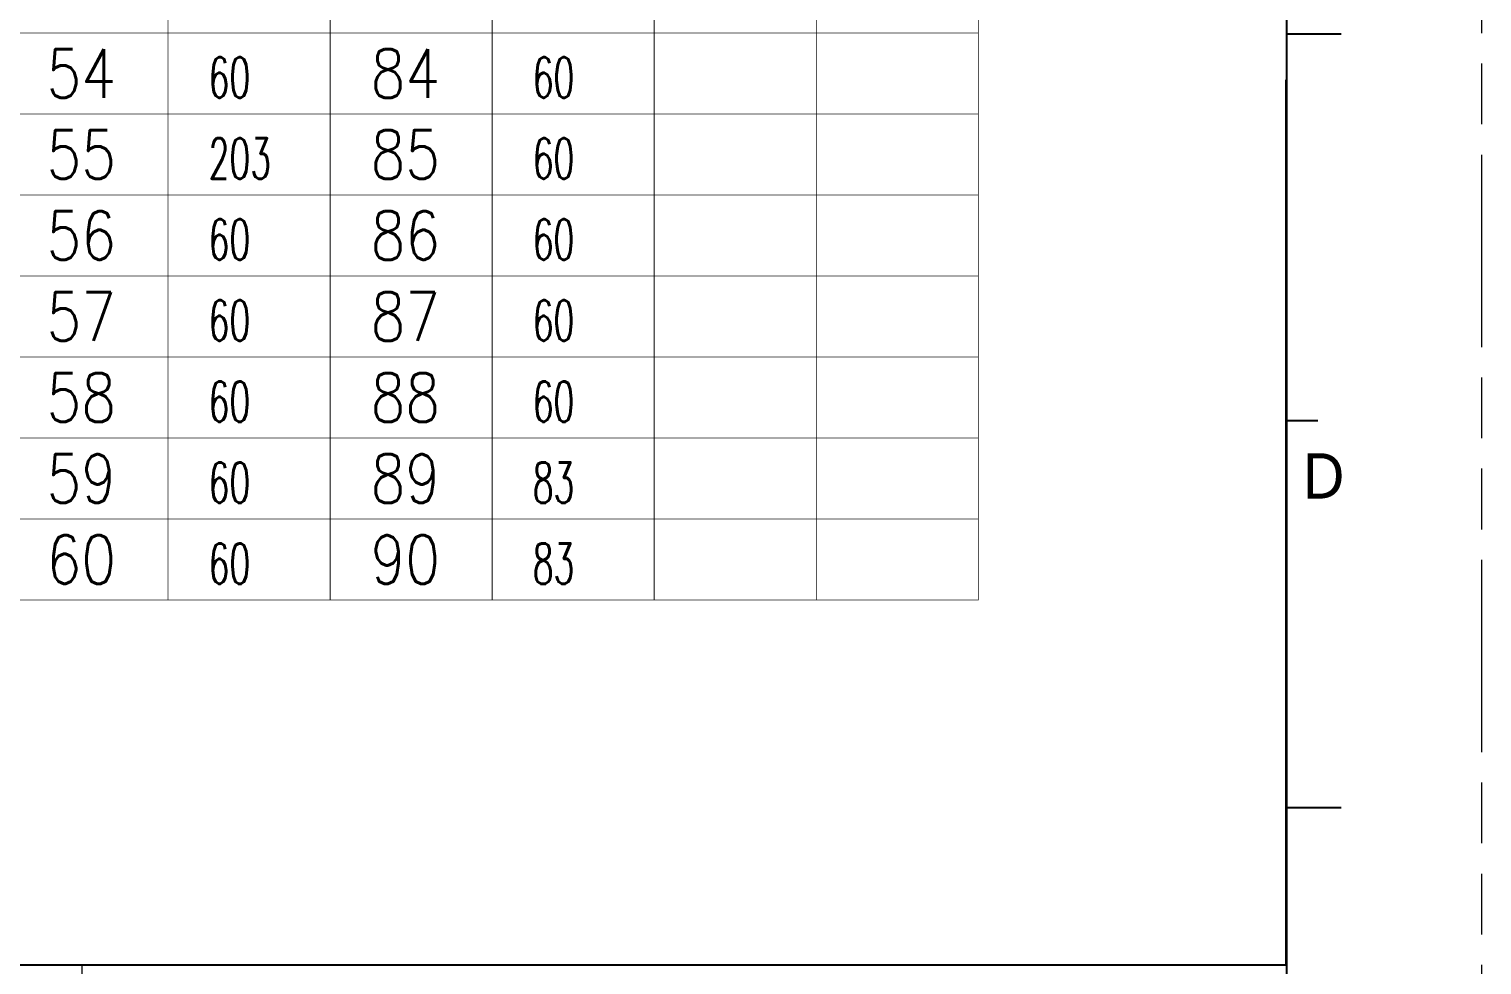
# Model space of a CAD drawing. Extents: x 176 to 489, y 37 to 258.
# Drawn here: x 417.5 to 489.2, y 86.2 to 132.4 of the extents above; entities that cross this region are included whole.
import ezdxf

# ---------------------------------------------------------------- set-up
doc = ezdxf.new("R2010")
doc.units = 0
doc.linetypes.add('PHANTOM', pattern=[29.5, 9.5, -1.5, 3, -1.5, 3, -1.5, 9.5])
doc.layers.get('0').update_dxf_attribs({"color": 10})
doc.layers.add('0PAPERF', color=2, linetype='PHANTOM', lineweight=5, plot=False)
doc.layers.add('biaozhu3', color=7, linetype='Continuous')
doc.layers.add('鵬鼎', color=5, linetype='Continuous')
doc.styles.get("Standard").update_dxf_attribs({"font": 'txt.shx'})

# ---------------------------------------------------------------- blocks, each defined once
blk = doc.blocks.new('PAD_R7')
at = {"layer": 'biaozhu3', "const_width": 0.5}
blk.add_lwpolyline([(0.25, 0, 1), (-0.25, 0, 1)], format="xyb", close=True, dxfattribs=at)

msp = doc.modelspace()

# ---------------------------------------------------------------- linework, layer by layer
for p, q in [((479.594, 42.832), (479.594, 246.736)), ((479.594, 132.183), (482.266, 132.183)), ((479.531, 129.922), (479.531, 86.218)), ((479.594, 113.091), (481.121, 113.091)), ((479.594, 93.999), (482.266, 93.999))]:
    msp.add_line(p, q)
at = {"color": 0}
msp.add_line((305.049, 86.218), (479.531, 86.218), dxfattribs=at)
at = {"color": 0, "lineweight": 0}
msp.add_line((420.111, 42.834), (420.111, 86.218), dxfattribs=at)
at = {"layer": '0PAPERF'}
msp.add_line((489.218, 36.723), (489.218, 258.195), dxfattribs=at)
at = {"layer": 'biaozhu3', "const_width": 0.04}
for points in [[(424.358, 228.232), (424.358, 104.232)], [(432.358, 228.232), (432.358, 104.232)], [(440.358, 228.232), (440.358, 104.232)], [(448.358, 228.232), (448.358, 104.232)], [(456.358, 228.232), (456.358, 104.232)], [(464.358, 228.232), (464.358, 104.232)], [(400.358, 132.232), (464.358, 132.232)], [(400.358, 128.232), (464.358, 128.232)], [(400.358, 124.232), (464.358, 124.232)], [(400.358, 120.232), (464.358, 120.232)], [(400.358, 116.232), (464.358, 116.232)], [(400.358, 112.232), (464.358, 112.232)], [(400.358, 108.232), (464.358, 108.232)], [(400.358, 104.232), (464.358, 104.232)]]:
    msp.add_lwpolyline(points, dxfattribs=at)

# ---------------------------------------------------------------- block references
at = {"layer": 'biaozhu3', "xscale": 0.04, "yscale": 0.04, "zscale": 4}
for p in [(464.358, 132.232), (464.358, 128.232), (464.358, 124.232), (464.358, 120.232), (464.358, 116.232), (464.358, 112.232), (464.358, 108.232), (424.358, 104.232), (432.358, 104.232), (440.358, 104.232), (448.358, 104.232), (456.358, 104.232), (464.358, 104.232), (464.358, 104.232)]:
    msp.add_blockref('PAD_R7', p, dxfattribs=at)

# ---------------------------------------------------------------- texts
at = {"layer": 'biaozhu3'}
for s, height, width, p in [('54', 2.4, 0.833333, (418.358, 129.032)), ('84', 2.4, 0.833333, (434.358, 129.032)), ('60', 2, 0.6, (426.358, 129.032)), ('60', 2, 0.6, (442.358, 129.032)), ('55', 2.4, 0.833333, (418.358, 125.032)), ('203', 2, 0.6, (426.358, 125.032)), ('85', 2.4, 0.833333, (434.358, 125.032)), ('60', 2, 0.6, (442.358, 125.032)), ('56', 2.4, 0.833333, (418.358, 121.032)), ('86', 2.4, 0.833333, (434.358, 121.032)), ('60', 2, 0.6, (426.358, 121.032)), ('60', 2, 0.6, (442.358, 121.032)), ('57', 2.4, 0.833333, (418.358, 117.032)), ('87', 2.4, 0.833333, (434.358, 117.032)), ('60', 2, 0.6, (426.358, 117.032)), ('60', 2, 0.6, (442.358, 117.032)), ('58', 2.4, 0.833333, (418.358, 113.032)), ('60', 2, 0.6, (426.358, 113.032)), ('88', 2.4, 0.833333, (434.358, 113.032)), ('60', 2, 0.6, (442.358, 113.032)), ('59', 2.4, 0.833333, (418.358, 109.032)), ('89', 2.4, 0.833333, (434.358, 109.032)), ('60', 2, 0.6, (426.358, 109.032)), ('83', 2, 0.6, (442.358, 109.032)), ('60', 2.4, 0.833333, (418.358, 105.032)), ('60', 2, 0.6, (426.358, 105.032)), ('90', 2.4, 0.833333, (434.358, 105.032)), ('83', 2, 0.6, (442.358, 105.032))]:
    msp.add_text(s, height=height, dxfattribs=dict(at, width=width)).set_placement(p)
at = {"layer": '鵬鼎', "insert": (480.337, 111.48), "char_height": 2.24088, "width": 4.22685, "attachment_point": 1}
msp.add_mtext('{\\fMicrosoft JhengHei|b0|i0|c136|p0;\\C0;D}', dxfattribs=at)

doc.saveas('drawing.dxf')
